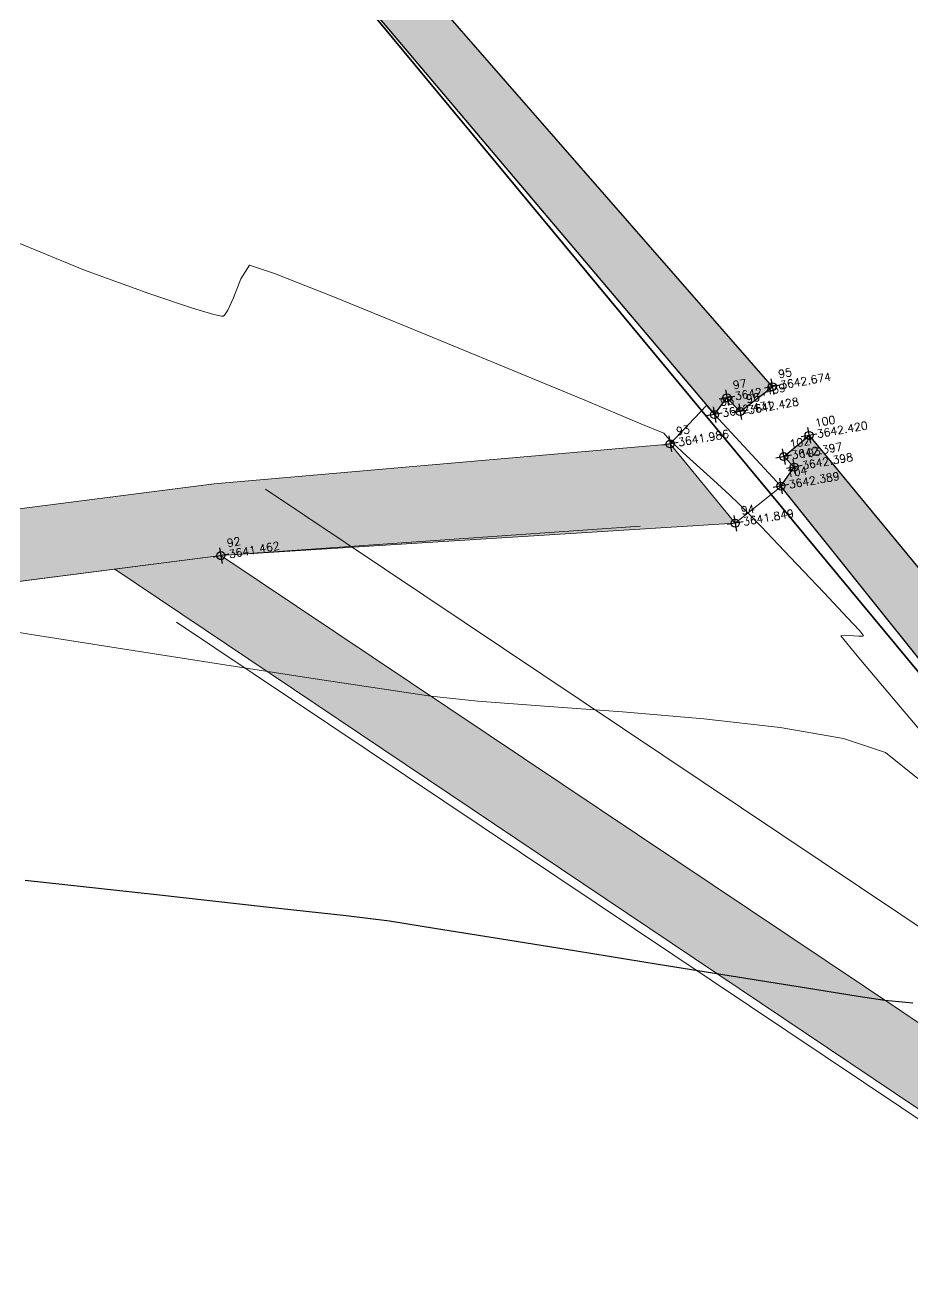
# Model space of a CAD drawing. Header units: millimetres. Extents: x 736950 to 740938, y 8500595 to 8502163.
# Drawn here: x 737742.35 to 737753.44, y 8501241.9 to 8501257.55 of the extents above; entities that cross this region are included whole.
import ezdxf

# ---------------------------------------------------------------- set-up
doc = ezdxf.new("R2010")
doc.units = ezdxf.units.MM
for name, color, linetype, lineweight in [('camino', 22, 'Continuous', 5), ('CAMINO ACTUAL', 1, 'Continuous', 13), ('CONT-MJR', 80, 'Continuous', 30), ('CONT-MNR', 96, 'Continuous', 15), ('COTAS', 40, 'Continuous', 5), ('MURO PIEDRA', 252, 'Continuous', 30), ('PERIMETRO', 7, 'Continuous', 35), ('pista', 251, 'Continuous', 5)]:
    doc.layers.add(name, color=color, linetype=linetype, lineweight=lineweight)
doc.styles.add('5mm', font='arial.ttf', dxfattribs={"height": 3})
doc.styles.add('COTAS', font='arial.ttf')
doc.dimstyles.new('Copy of GenDist', dxfattribs={"dimtxt": 2, "dimasz": 2, "dimexe": 0.18, "dimexo": 0.0625, "dimgap": 1, "dimtad": 2, "dimdec": 3, "dimzin": 1, "dimdsep": 46, "dimtxsty": 'COTAS', "dimcen": 0.09, "dimadec": 3, "dimazin": 0, "dimtfac": 1, "dimtdec": 3, "dimtofl": 0, "dimtmove": 0, "dimatfit": 3, "dimfxl": 1, "dimtolj": 1, "dimtzin": 0, "dimarcsym": 0})
pattern_1 = [(9.94991650582834, (1479841.21072825, -18.49207214638591), (0.4979252195647159, 0.4170677100899267), [0.375, -0.75]), (129.9499165058283, (1479841.21072825, -18.49207214638591), (-0.6101538418184378, 0.222682034283025), [0.3749999999999999, -0.7499999999999998]), (69.94991650582834, (1479841.21072825, -18.49207214638591), (-0.112228622253722, 0.6397497443729518), [-0.75, 0.375])]
pattern_2 = [(59.94991650582833, (1479841.21072825, -18.49207214638591), (0.7173147616177996, 0.06212513786334364), [0.07500000000000001, -0.8250000000000001]), (4.949916505828331, (1479841.21072825, -18.49207214638591), (-0.2666336227691331, 0.7169040729334506), [0.06, -0.66]), (110.4013165058283, (1479841.270504478, -18.48689504899085), (0.4506817424667108, 0.7790288530571421), [0.06374018999999999, -0.7011421119999998]), (56.13411650582835, (1479841.176170796, -18.29508031532168), (1.07978843215245, 0.02137619624183779), [0.1124999999999999, -1.237499999999998]), (106.5855165058283, (1479841.266153166, -18.29329902119935), (0.752289432321798, 1.120964142855684), [0.09561028799999993, -1.051712999999999]), (1.134116505828333, (1479841.176170796, -18.29508031532168), (0.7522885572049924, 1.12096473051034), [0.09000000000000001, -0.9900000000000001]), (30.94991650582834, (1479841.283306076, -18.32704954408109), (0.6574964912282043, -0.293425227292985), [0.07500000000000001, -0.8250000000000001]), (335.9499165058284, (1479841.283306076, -18.32704954408109), (0.1143589702920628, 0.7562849757157031), [0.06, -0.66]), (81.40131650582836, (1479841.338097435, -18.35150168277323), (0.7718558160208798, 0.4628591428967336), [0.06374019000000002, -0.701142112]), (47.44991650582834, (1479841.21072825, -18.49207214638591), (-0.04554285905854174, 0.3299879209740469), [0, -0.652, 0, -0.67, 0, -0.6625000000000001]), (17.44991650582834, (1479841.21072825, -18.49207214638591), (0.1909634295804004, 0.4339344980096552), [0, -0.3819999999999997, 0, -0.6369999999999993, 0, -0.2524999999999997]), (337.4499165058283, (1479840.991082356, -18.53060370869935), (0.5296904964497462, 0.07002209344786473), [0, -0.25, 0, -0.7799999999999999, 0, -1.035]), (327.4499165058284, (1479840.892586439, -18.5478824339807), (0.557117696670718, 0.1993664657265957), [0, -0.325, 0, -0.518, 0, -0.735])]

# ---------------------------------------------------------------- blocks, each defined once
blk = doc.blocks.new('*D150')
at = {"layer": 'COTAS', "color": 0, "lineweight": -2, "transparency": 16777216}
for p, q in [((737683.2540695663, 8501281.362516567), (737683.9830056843, 8501281.815045748)), ((737684.8849491067, 8501280.020916972), (737744.1766791097, 8501184.513521349)), ((737744.6555406898, 8501182.456740092), (737745.3844768079, 8501182.909269273))]:
    blk.add_line(p, q, dxfattribs=at)
at = {"layer": 'COTAS', "color": 0, "transparency": 16777216}
for points in [[(737685.1681475108, 8501280.196728732), (737684.6017507026, 8501279.845105212), (737683.8300785464, 8501281.720107397)], [(737744.4598775138, 8501184.68933311), (737743.8934807056, 8501184.337709589), (737745.23154967, 8501182.814330924)]]:
    blk.add_solid(points, dxfattribs=at)
at = {"layer": 'Defpoints', "color": 0, "transparency": 16777216}
for p in [(737683.200969866, 8501281.32955186), (737745.23154967, 8501182.814330924), (737744.6024409896, 8501182.423775388)]:
    blk.add_point(p, dxfattribs=at)
at = {"layer": 'COTAS', "color": 0, "transparency": 16777216, "insert": (737716.247970053, 8501233.333242854), "char_height": 2, "attachment_point": 5, "rotation": 301.8323302588892, "style": 'COTAS'}
blk.add_mtext('\\A1;116.415', dxfattribs=at)

msp = doc.modelspace()

# ---------------------------------------------------------------- hatches: boundary and pattern name
at = {"layer": 'pista'}
h = msp.add_hatch(dxfattribs=at)
h.set_pattern_fill('HONEY', color=256, scale=3, angle=9.94991650582834, style=0)
h.set_pattern_definition(pattern_1)
h.paths.add_polyline_path([(737744.7999806425, 8501250.923935566), (737743.4751223363, 8501250.754223157), (737756.465848178, 8501242.026572531), (737763.5739612179, 8501242.006896213), (737770.002546867, 8501243.455222024), (737769.8468594846, 8501244.342704736), (737763.4750639071, 8501242.907173423), (737756.7405500773, 8501242.925815564)])
h.paths.add_polyline_path([(737794.2809870465, 8501256.017245878), (737809.7820272583, 8501263.709828075), (737823.391616501, 8501273.483615467), (737837.0791595323, 8501280.557800073), (737851.5530432165, 8501285.77819753), (737870.8510758049, 8501293.050216693, -0.9976846880626209), (737871.0089264096, 8501292.63424804), (737865.2748787645, 8501289.581801567, 0.7845063948290762), (737866.1540430214, 8501286.121818589), (737883.2588851704, 8501291.348365877), (737897.4188924351, 8501296.516943583), (737903.2981396064, 8501301.44146652, -0.5512150924587264), (737904.1219025984, 8501301.177325813), (737906.855912117, 8501297.98174819, 0.5618964424650519), (737910.2738656431, 8501298.536066804), (737914.22079628, 8501308.558674501), (737925.6412323939, 8501300.72656757, 0.340189525830376), (737928.7023693406, 8501300.894137181), (737936.9171069289, 8501306.117412793, -0.358727273887905), (737938.1716059428, 8501305.962964654), (737943.1732157968, 8501301.051021611, 0.3417074120720416), (737946.0555081918, 8501300.709858142), (737955.8779356404, 8501307.072689936), (737971.8320576148, 8501314.464803053), (737988.5677626224, 8501323.411181662), (738023.1375471824, 8501336.282937778), (738044.4246208373, 8501357.728329657), (738061.4456776979, 8501362.208386911), (738078.9085143938, 8501363.070318012), (738112.0997810266, 8501372.051506756), (738118.6561313582, 8501373.365123207), (738128.3493353954, 8501376.976906104), (738155.2251721952, 8501366.826195797), (738176.6167526407, 8501363.543890122), (738193.8053773039, 8501353.328603027), (738204.7313956148, 8501340.877429372), (738207.705198212, 8501335.751671141), (738214.35685511, 8501331.742925933), (738229.9282901662, 8501313.374534177), (738233.5603594936, 8501308.186787868), (738234.53883727, 8501308.358438132), (738230.6417003467, 8501313.924784988), (738214.9478837823, 8501332.43754055), (738208.3676942562, 8501336.403214611), (738205.4657963786, 8501341.405035153), (738194.387784551, 8501354.029418997), (738176.9261677533, 8501364.406946706), (738155.4549153853, 8501367.70147717), (738128.3514754312, 8501377.93815071), (738118.4090486554, 8501374.233504975), (738111.8936108743, 8501372.928085677), (738078.7671659255, 8501363.964436961), (738061.3074614278, 8501363.102660457), (738043.958527311, 8501358.536303693), (738022.6381405202, 8501337.057350922), (737988.196920163, 8501324.233464561), (737971.4304040315, 8501315.270615296), (737955.4419368334, 8501307.862588815), (737945.5806043665, 8501301.47455489, -0.3391433520832071), (737943.8038299843, 8501301.693147572), (737938.8116631231, 8501306.59581691, 0.3560082385246841), (737936.4342009705, 8501306.876887502), (737928.158540546, 8501301.61487459, -0.3502196171718997), (737926.1502499409, 8501301.468794718), (737914.5128481541, 8501309.44969617, 0.4302069892023044), (737913.4330382891, 8501309.014522241), (737909.4507249827, 8501298.90206584, -0.5704007069138802), (737907.5397775185, 8501298.566836312), (737904.9064502402, 8501301.644734057, 0.4931454261128044), (737902.7202336333, 8501302.131411942), (737896.9620044216, 8501297.308254998), (737882.9728831241, 8501292.20205278), (737866.0373022418, 8501287.027224885, -0.7384715771871906), (737865.6977918843, 8501288.787355538), (737871.5108758068, 8501291.881875956, 0.9119586051647783), (737870.5337161538, 8501293.892406015), (737851.2416702455, 8501286.62264278), (737836.7183275839, 8501281.384406622), (737822.9200107896, 8501274.252970394), (737809.3164408724, 8501264.483505804), (737793.8201376351, 8501256.79327439), (737778.9884914039, 8501246.402265295), (737769.846859484, 8501244.34270474), (737770.0025468671, 8501243.455222024), (737779.3594973255, 8501245.563292695)])
h.paths.add_polyline_path([(738260.5182952256, 8501271.251537092), (738234.538837269, 8501308.358438132), (738233.56035949, 8501308.186787868), (738259.6897886079, 8501270.86568047), (738269.3749442189, 8501234.589470252), (738274.5057655985, 8501215.583008338), (738279.7983711922, 8501189.602392923), (738280.7089290785, 8501189.641305126), (738275.382018582, 8501215.790318219), (738270.2441657205, 8501234.822827347)])
h = msp.add_hatch(dxfattribs=at)
h.set_pattern_fill('AR-CONC', color=256, scale=0.1, angle=9.94991650582834, style=0)
h.set_pattern_definition(pattern_2)
h.paths.add_polyline_path([(737772.2640035325, 8501280.865718462), (737771.9702577812, 8501281.246693114), (737764.4177360322, 8501275.290962253), (737764.5114265613, 8501274.75688734)])
h.paths.add_polyline_path([(737744.8808927487, 8501259.884693416), (737750.9641400306, 8501252.686534798), (737751.1211655234, 8501252.896829817), (737751.2855648, 8501252.72363086), (737751.6878458414, 8501253.034820454), (737745.6801080311, 8501259.918293005), (737764.5114265617, 8501274.756887337), (737764.4177360322, 8501275.290962253)])
h = msp.add_hatch(dxfattribs=at)
h.set_pattern_fill('AR-CONC', color=256, scale=0.1, angle=9.94991650582834, style=0)
h.set_pattern_definition(pattern_2)
h.paths.add_polyline_path([(737785.1866512741, 8501265.767497653), (737784.8489239382, 8501266.164835775), (737769.3710178329, 8501254.162204191), (737768.2688753591, 8501253.337869333), (737768.4103712026, 8501252.531284284), (737769.8034238897, 8501253.560873998)])
h.paths.add_polyline_path([(737768.4103712026, 8501252.531284284), (737768.268875358, 8501253.337869339), (737757.8353189402, 8501245.534210116), (737752.1459642698, 8501252.425817575), (737751.8299280244, 8501252.161230931), (737751.961409533, 8501252.030990336), (737751.7949142931, 8501251.793652317), (737757.5984849376, 8501244.540339572)])
h.paths.add_polyline_path([(737760.5979411672, 8501246.75720426), (737757.5984849375, 8501244.540339572), (737756.1604213048, 8501246.337634014), (737756.7405500772, 8501242.925815564), (737761.3647442387, 8501245.20814559)])
h.paths.add_polyline_path([(737763.064587183, 8501247.770395182), (737762.714263883, 8501248.321354808), (737760.5979411674, 8501246.757204263), (737760.9527314795, 8501246.040473944)], flags=17)
h = msp.add_hatch(dxfattribs=at)
h.set_pattern_fill('HONEY', color=256, scale=3, angle=9.94991650582834, style=0)
h.set_pattern_definition(pattern_1)
h.paths.add_polyline_path([(737744.7143981726, 8501251.820326688), (737736.6244589684, 8501250.784017317), (737728.4489451656, 8501249.018760426), (737719.0567165948, 8501249.90042948), (737708.8538475541, 8501251.560906975), (737705.4639837343, 8501250.858625425), (737706.12277987, 8501250.061028818), (737708.8757605923, 8501250.64549977), (737718.942242978, 8501249.007218663), (737728.5031233069, 8501248.109717907), (737736.7768881315, 8501249.896189157), (737744.7999806498, 8501250.923935568), (737751.2236161814, 8501251.328949759), (737750.4132841228, 8501252.31943933)])

# ---------------------------------------------------------------- linework, layer by layer
at = {"linetype": 'Continuous', "extrusion": (-0.172787269436437, 0.9849591664230046, 0)}
for points, elevation in [([(-2195563.686162654, 0), (-2195563.486162654, 0)], 8245913.003062787), ([(-2195563.104162654, 0), (-2195562.904162655, 0)], 8245912.965062788), ([(-2195563.236162655, 0), (-2195563.036162655, 0)], 8245912.766062787), ([(-2195562.913162655, 0), (-2195562.713162655, 0)], 8245912.785062786), ([(-2195564.032162655, 0), (-2195563.832162654, 0)], 8245912.324062787), ([(-2195562.307162654, 0), (-2195562.107162654, 0)], 8245912.520062786), ([(-2195563.675162655, 0), (-2195563.475162655, 0)], 8245912.118062786), ([(-2195563.782162655, 0), (-2195563.582162655, 0)], 8245911.967062787), ([(-2195563.577162655, 0), (-2195563.377162654, 0)], 8245911.762062787), ([(-2195562.934162655, 0), (-2195562.734162654, 0)], 8245911.403062787), ([(-2195556.537162654, 0), (-2195556.337162654, 0)], 8245912.114062788)]:
    msp.add_lwpolyline(points, dxfattribs=dict(at, elevation=elevation))
at = {"linetype": 'Continuous', "extrusion": (0.9849591664230046, 0.172787269436437, 0)}
for points, elevation in [([(8245913.103062786, 0), (8245912.903062789, 0)], 2195563.586162654), ([(8245913.065062786, 0), (8245912.865062789, 0)], 2195563.004162654), ([(8245912.885062788, 0), (8245912.685062788, 0)], 2195562.813162654), ([(8245912.866062786, 0), (8245912.666062786, 0)], 2195563.136162654), ([(8245912.620062789, 0), (8245912.420062789, 0)], 2195562.207162654), ([(8245912.424062786, 0), (8245912.224062788, 0)], 2195563.932162655), ([(8245912.218062787, 0), (8245912.018062787, 0)], 2195563.575162655), ([(8245912.067062789, 0), (8245911.867062788, 0)], 2195563.682162655), ([(8245911.862062788, 0), (8245911.662062788, 0)], 2195563.477162655), ([(8245911.503062787, 0), (8245911.303062787, 0)], 2195562.834162654), ([(8245912.214062788, 0), (8245912.014062788, 0)], 2195556.437162654)]:
    msp.add_lwpolyline(points, dxfattribs=dict(at, elevation=elevation))
at = {"linetype": 'Continuous'}
for centre in [(737751.6878458419, 8501253.034820454), (737751.1211655231, 8501252.896829816), (737750.9641400307, 8501252.686534798), (737751.2855647998, 8501252.72363086), (737752.1459642694, 8501252.425817575), (737750.4130434023, 8501252.320811532), (737751.8299280244, 8501252.161230931), (737751.9614095328, 8501252.030990336), (737751.7949142938, 8501251.793652317), (737751.2236161797, 8501251.32894976), (737744.7999806433, 8501250.923935566)]:
    msp.add_circle(centre, 0.05, dxfattribs=at)
at = {"layer": 'camino'}
for p, q in [((737745.3564975237, 8501251.75477187), (737757.0457744095, 8501243.924974486)), ((737744.7999806433, 8501250.923935566), (737750.0368944848, 8501251.292010494)), ((737736.7768881399, 8501249.896189159), (737744.7999806433, 8501250.923935566)), ((737744.7999806433, 8501250.923935566), (737756.7405500774, 8501242.925815562)), ((737744.2434637629, 8501250.093099264), (737756.4353257454, 8501241.926656635))]:
    msp.add_line(p, q, dxfattribs=at)
at = {"layer": 'CAMINO ACTUAL'}
for points in [[(737744.7999806433, 8501250.923935566), (737756.7405500774, 8501242.925815562), (737763.4750639033, 8501242.907173423), (737778.9884914034, 8501246.402265295), (737793.8201376382, 8501256.793274388), (737809.3164408694, 8501264.4835058), (737822.9200107896, 8501274.252970394), (737836.7183275832, 8501281.38440662), (737851.2416702405, 8501286.62264278), (737870.5337161538, 8501293.892406015, -0.9119586051647784), (737871.5108758068, 8501291.881875956), (737865.6977918843, 8501288.787355538, 0.7384715771871907), (737866.0373022418, 8501287.027224885), (737882.9728831139, 8501292.202052778), (737896.9620044209, 8501297.308254996), (737902.7202336333, 8501302.131411942, -0.4931454261128045), (737904.9064502402, 8501301.644734057), (737907.5397775185, 8501298.566836312, 0.5704007069138803)], [(737743.4751223343, 8501250.754223157), (737756.4658481785, 8501242.02657253), (737763.5739612129, 8501242.00689621), (737779.3594973226, 8501245.563292693), (737794.2809870427, 8501256.017245876), (737809.7820272604, 8501263.709828077), (737823.3916164968, 8501273.483615467), (737837.0791595408, 8501280.557800079), (737851.5530432449, 8501285.77819753), (737870.8510758049, 8501293.050216693, -0.8808834008382581), (737871.0575678862, 8501292.660141705), (737865.2748787645, 8501289.581801567, 0.7845063945546641), (737866.1540430175, 8501286.121818589), (737883.2588851263, 8501291.348365862), (737897.4188924354, 8501296.516943585), (737903.2981396064, 8501301.44146652, -0.5512150924587267), (737904.1219025984, 8501301.177325813), (737906.855912117, 8501297.98174819, 0.5691577054920378)]]:
    msp.add_lwpolyline(points, format="xyb", dxfattribs=at)
for points in [[(737705.4639837348, 8501250.858625425), (737708.853847554, 8501251.560906975), (737719.0567165663, 8501249.900429478), (737728.4489451618, 8501249.018760426), (737736.6244589477, 8501250.784017311), (737744.714398152, 8501251.820326686), (737750.3971826753, 8501252.318029152)], [(737706.1227798712, 8501250.061028818), (737708.8757605895, 8501250.64549977), (737718.9422429946, 8501249.007218665), (737728.5031233092, 8501248.109717907), (737736.7768881399, 8501249.896189159), (737744.7999806433, 8501250.923935566), (737751.2236161797, 8501251.32894976)]]:
    msp.add_lwpolyline(points, dxfattribs=at)
at = {"layer": 'CONT-MJR', "extrusion": (-0.1101766247741989, -0.993912023950493, 0), "elevation": -8530773.445935648}
msp.add_lwpolyline([(-203387.6912957845, 3640.00000000001), (-203386.0408780634, 3640.00000000001)], dxfattribs=at)
at = {"layer": 'CONT-MJR', "extrusion": (0.1090359681731649, 0.9940378049372874, 0), "elevation": 8531001.228577176}
msp.add_lwpolyline([(193596.2435577124, 3640.00000000001), (193594.8659095754, 3640.00000000001)], dxfattribs=at)
at = {"layer": 'CONT-MJR', "extrusion": (0.1108960613638099, 0.9938320097350427, 0), "elevation": 8530623.987952318}
msp.add_lwpolyline([(209559.8011645712, 3640.000000000006), (209558.7926709976, 3640.000000000006)], dxfattribs=at)
at = {"layer": 'CONT-MJR', "elevation": 3640}
for points in [[(737746.3651616826, 8501246.426971985), (737746.9040482956, 8501246.36026023)], [(737751.2519123292, 8501245.662972521), (737752.114650349, 8501245.523847006)], [(737752.7592342114, 8501245.420712648), (737753.0931456757, 8501245.368946794)]]:
    msp.add_lwpolyline(points, dxfattribs=at)
at = {"layer": 'CONT-MJR', "extrusion": (-0.1544193978714052, -0.9880053894392645, 0), "elevation": -8513199.653592674}
msp.add_lwpolyline([(-583859.4268660127, 3640), (-583858.854262662, 3640)], dxfattribs=at)
at = {"layer": 'CONT-MJR', "extrusion": (-0.1576209915402401, -0.9874996825446942, 0), "elevation": -8511262.482369026}
msp.add_lwpolyline([(-611449.4744857105, 3640.00000000001), (-611448.6540578591, 3640.00000000001)], dxfattribs=at)
at = {"layer": 'CONT-MJR', "extrusion": (0.1588912820245275, 0.9872960855268303, 0), "elevation": 8510468.808626106}
msp.add_lwpolyline([(622397.9094870237, 3640.000000000013), (622396.9350163852, 3640.000000000013)], dxfattribs=at)
at = {"layer": 'CONT-MJR', "extrusion": (-0.1594387830743507, -0.9872078172562099, 0), "elevation": -8510122.33682918}
msp.add_lwpolyline([(-627116.4959691965, 3640.000000000013), (-627115.4612411538, 3640.000000000013)], dxfattribs=at)
at = {"layer": 'CONT-MJR', "extrusion": (-0.159548005433876, -0.9871901711231084, 0), "elevation": -8510052.901538387}
msp.add_lwpolyline([(-628057.005808161, 3640.00000000001), (-628056.0046090347, 3640.00000000001)], dxfattribs=at)
at = {"layer": 'CONT-MJR', "extrusion": (-0.1579919064166193, -0.9874404070660884, 0), "elevation": -8511032.203692755}
msp.add_lwpolyline([(-614641.7388241325, 3640), (-614641.0860415864, 3640)], dxfattribs=at)
at = {"layer": 'CONT-MJR', "extrusion": (-0.09427668357953756, -0.995546034562563, 0), "elevation": -8532934.030820658}
msp.add_lwpolyline([(-67002.05331276346, 3640.000000000003), (-67001.70062205533, 3640.000000000003)], dxfattribs=at)
at = {"layer": 'CONT-MNR', "extrusion": (0.3792606340463771, 0.925289885096957, 0), "elevation": 8145921.704992046}
msp.add_lwpolyline([(2541565.840082597, 3642.000000000007), (2541564.945315299, 3642.000000000007)], dxfattribs=at)
at = {"layer": 'CONT-MNR', "extrusion": (0.3426062646802744, 0.9394790830038898, 0), "elevation": 8239506.179539299}
msp.add_lwpolyline([(2219488.840352588, 3642), (2219487.969701089, 3642)], dxfattribs=at)
at = {"layer": 'CONT-MNR', "extrusion": (0.8557051165642217, -0.5174637702156661, 0), "elevation": -3767798.929084463}
msp.add_lwpolyline([(7656323.206041384, 3642.00000000001), (7656323.408598087, 3642.00000000001)], dxfattribs=at)
at = {"layer": 'CONT-MNR', "extrusion": (0.3191483763955172, 0.947704760906109, 0), "elevation": 8292129.583039483}
msp.add_lwpolyline([(2013996.992336022, 3642.000000000006), (2013996.661028664, 3642.000000000006)], dxfattribs=at)
at = {"layer": 'CONT-MNR'}
for points, elevation in [([(737745.4691824152, 8501254.44833019), (737746.2181741176, 8501254.152951663)], 3642), ([(737744.8863668558, 8501253.990079144), (737744.9550288435, 8501254.143903628)], 3642), ([(737744.4434892014, 8501254.016484953), (737744.7117141422, 8501253.937050201)], 3642), ([(737744.8453681294, 8501253.92781592), (737744.8863668558, 8501253.990079144)], 3642), ([(737744.8078612429, 8501253.915079305), (737744.8269848078, 8501253.914560761)], 3642), ([(737744.8269848078, 8501253.914560761), (737744.8453681294, 8501253.92781592)], 3642), ([(737750.3311384053, 8501252.45228844), (737750.3834772921, 8501252.396155525)], 3642), ([(737750.9538620721, 8501251.866071714), (737751.1562950438, 8501251.681175455)], 3642), ([(737751.2703765763, 8501251.570588559), (737751.3833680702, 8501251.458894374)], 3642), ([(737751.3833680702, 8501251.458894374), (737751.5489808986, 8501251.286215706)], 3642), ([(737752.3345155534, 8501250.460599214), (737752.6274379038, 8501250.148438705)], 3642), ([(737752.6274379038, 8501250.148438705), (737752.775093308, 8501249.98732774)], 3642), ([(737752.6456752591, 8501249.925361514), (737752.5440623336, 8501249.922804072)], 3642), ([(737752.7651375482, 8501249.917290539), (737752.6456752591, 8501249.925361514)], 3642), ([(737752.81889286, 8501249.917918496), (737752.7651375482, 8501249.917290539)], 3642), ([(737752.775093308, 8501249.98732774), (737752.8230796421, 8501249.93138274)], 3642), ([(737752.8287081141, 8501249.922188113), (737752.81889286, 8501249.917918496)], 3642), ([(737752.8230796421, 8501249.93138274), (737752.8287081141, 8501249.922188113)], 3642), ([(737743.5718518025, 8501249.757951373), (737744.7925414401, 8501249.567219)], 3641), ([(737752.7465322397, 8501249.67459538), (737753.2870678535, 8501249.032204393)], 3642), ([(737745.9209268397, 8501249.393413266), (737746.836978304, 8501249.254520925)], 3641), ([(737747.4206661346, 8501249.168528743), (737748.00848111, 8501249.108121673)], 3641), ([(737748.841042332, 8501249.04503766), (737749.8162966402, 8501248.972894443)], 3641), ([(737751.7866718716, 8501248.775901336), (737752.5776864735, 8501248.638286924)], 3641)]:
    msp.add_lwpolyline(points, dxfattribs=dict(at, elevation=elevation))
at = {"layer": 'CONT-MNR', "extrusion": (0.9276333137698726, -0.3734922156944178, 0), "elevation": -2490795.449037508}
msp.add_lwpolyline([(8161588.550580294, 3642.000000000013), (8161588.805890186, 3642.000000000013)], dxfattribs=at)
at = {"layer": 'CONT-MNR', "extrusion": (-0.3150515129009788, -0.9490745725277886, 0), "elevation": -8300751.524701176}
msp.add_lwpolyline([(-1978159.006623461, 3642.000000000013), (-1978158.447109843, 3642.000000000013)], dxfattribs=at)
at = {"layer": 'CONT-MNR', "extrusion": (-0.3768542603681297, -0.926272565955826, 0), "elevation": -8152501.303486558}
msp.add_lwpolyline([(-2520379.763479744, 3642.000000000003), (-2520378.675157134, 3642.000000000003)], dxfattribs=at)
at = {"layer": 'CONT-MNR', "extrusion": (-0.2227709913003255, -0.974870804483892, 0), "elevation": -8451972.385489123}
msp.add_lwpolyline([(-1174626.986239965, 3642.000000000011), (-1174626.887614487, 3642.000000000011)], dxfattribs=at)
at = {"layer": 'CONT-MNR', "extrusion": (0.3812399335697852, 0.9244761289788427, 0), "elevation": 8140464.855152039}
msp.add_lwpolyline([(2558987.712274376, 3642), (2558986.531869007, 3642)], dxfattribs=at)
at = {"layer": 'CONT-MNR', "extrusion": (-0.3838021056197012, -0.923415369008922, 0), "elevation": -8133337.304083895}
msp.add_lwpolyline([(-2581550.779328159, 3642.000000000007), (-2581549.698004025, 3642.000000000007)], dxfattribs=at)
at = {"layer": 'CONT-MNR', "extrusion": (-0.3857205522715528, -0.9226156597171591, 0), "elevation": -8127954.10587115}
msp.add_lwpolyline([(-2598448.883106967, 3642.00000000001), (-2598448.09204344, 3642.00000000001)], dxfattribs=at)
at = {"layer": 'CONT-MNR', "extrusion": (0.3887451016794786, 0.9213453456333364, 0), "elevation": 8119386.206462419}
msp.add_lwpolyline([(2625097.724752291, 3642.000000000013), (2625097.415133967, 3642.000000000013)], dxfattribs=at)
at = {"layer": 'CONT-MNR', "extrusion": (0.7454622928711151, 0.6665478001669046, 0), "elevation": 6216456.175754617}
msp.add_lwpolyline([(5845617.20833508, 3642), (5845617.131145275, 3642)], dxfattribs=at)
at = {"layer": 'CONT-MNR', "extrusion": (0.6737293632053274, 0.7389781763725802, 0), "elevation": 6779284.080800185}
msp.add_lwpolyline([(5182361.853520676, 3642.000000000013), (5182361.606839615, 3642.000000000013)], dxfattribs=at)
at = {"layer": 'CONT-MNR', "extrusion": (0.6730421352841137, 0.739604140153502, 0), "elevation": 6784098.553929549}
msp.add_lwpolyline([(5176057.503815716, 3642.000000000013), (5176057.048650383, 3642.000000000013)], dxfattribs=at)
at = {"layer": 'CONT-MNR', "extrusion": (0.6960237963030346, 0.718018714923164, 0), "elevation": 6617550.16788742}
msp.add_lwpolyline([(5387354.331283254, 3642), (5387354.172399464, 3642)], dxfattribs=at)
at = {"layer": 'CONT-MNR', "extrusion": (0.7233606076707332, 0.6904704419960552, 0), "elevation": 6403523.141893745}
msp.add_lwpolyline([(5640074.658250486, 3642.00000000001), (5640074.134109972, 3642.00000000001)], dxfattribs=at)
at = {"layer": 'CONT-MNR', "extrusion": (0.725420434457733, 0.6883060316974958, 0), "elevation": 6386642.588028037}
msp.add_lwpolyline([(5659182.036285064, 3642.000000000013), (5659181.420815927, 3642.000000000013)], dxfattribs=at)
at = {"layer": 'CONT-MNR', "extrusion": (-0.1611125789729609, -0.986936034855695, 0), "elevation": -8509049.491905084}
msp.add_lwpolyline([(-641554.8244353696, 3641.000000000013), (-641553.7653910306, 3641.000000000013)], dxfattribs=at)
at = {"layer": 'CONT-MNR', "extrusion": (-0.1570201714087303, -0.9875953957824901, 0), "elevation": -8511635.74145766}
msp.add_lwpolyline([(-606276.7473012828, 3641.000000000013), (-606275.5393529843, 3641.000000000013)], dxfattribs=at)
at = {"layer": 'CONT-MNR', "extrusion": (0.7748896901156934, 0.6320964864262456, 0), "elevation": 5945287.04668638}
msp.add_lwpolyline([(6121200.127323893, 3642.000000000013), (6121199.807009017, 3642.000000000013)], dxfattribs=at)
at = {"layer": 'CONT-MNR', "extrusion": (-0.1522351395736139, -0.9883443035091578, 0), "elevation": -8514472.263932854}
msp.add_lwpolyline([(-565043.0512638318, 3641.000000000006), (-565041.9095712096, 3641.000000000006)], dxfattribs=at)
at = {"layer": 'CONT-MNR', "extrusion": (-0.1457523619788891, -0.9893211050905439, 0), "elevation": -8517993.65116485}
msp.add_lwpolyline([(-509208.642581266, 3641.000000000013), (-509208.0525930125, 3641.000000000013)], dxfattribs=at)
at = {"layer": 'CONT-MNR', "extrusion": (-0.07555444126888614, -0.9971416782005186, 0), "elevation": -8532689.941051135}
msp.add_lwpolyline([(93332.16081419517, 3641.000000000003), (93332.99576196633, 3641.000000000003)], dxfattribs=at)
at = {"layer": 'CONT-MNR', "extrusion": (-0.08589573760829441, -0.9963041314080391, 0), "elevation": -8533199.038464274}
msp.add_lwpolyline([(4802.13880334096, 3641.000000000013), (4803.158466113615, 3641.000000000013)], dxfattribs=at)
at = {"layer": 'CONT-MNR', "extrusion": (0.7625056570887352, 0.646981547578968, 0), "elevation": 6062692.310134858}
msp.add_lwpolyline([(6004937.715977362, 3642.00000000001), (6004936.528690701, 3642.00000000001)], dxfattribs=at)
at = {"layer": 'CONT-MNR', "extrusion": (-0.1138803811389911, -0.9934944684252842, 0), "elevation": -8529959.088217359}
msp.add_lwpolyline([(-235174.0923587158, 3641), (-235173.131627651, 3641)], dxfattribs=at)
at = {"layer": 'CONT-MNR', "extrusion": (-0.3114024292997212, -0.9502781314048179, 0), "elevation": -8308288.615512757}
msp.add_lwpolyline([(-1946239.337080505, 3641.000000000003), (-1946238.784089727, 3641.000000000003)], dxfattribs=at)
at = {"layer": 'CONT-MNR', "extrusion": (0.6336020804143497, 0.7736591004406321, 0), "elevation": 7044510.141901004}
msp.add_lwpolyline([(4815639.312075589, 3641.000000000013), (4815638.794577011, 3641.000000000013)], dxfattribs=at)
at = {"layer": 'MURO PIEDRA'}
msp.add_lwpolyline([(737772.2640035324, 8501280.865718462), (737771.9702577821, 8501281.246693112), (737744.8808927482, 8501259.884693416), (737750.9641400307, 8501252.686534798), (737751.1211655231, 8501252.896829816), (737751.2855647998, 8501252.72363086), (737751.6878458419, 8501253.034820454), (737745.6801080306, 8501259.918293007)], close=True, dxfattribs=at)
msp.add_lwpolyline([(737785.1866512735, 8501265.767497653), (737769.8034238803, 8501253.560874002), (737757.5984849377, 8501244.540339572), (737751.7949142938, 8501251.793652317), (737751.9614095328, 8501252.030990336), (737751.8299280244, 8501252.161230931), (737752.1459642694, 8501252.425817575), (737757.8353189415, 8501245.534210114), (737769.3710179197, 8501254.162204266), (737784.8489239374, 8501266.164835773)], dxfattribs=at)
at = {"layer": 'PERIMETRO', "ltscale": 0.3}
msp.add_line((737744.8808927481, 8501259.884693414), (737758.0529106035, 8501243.99205432), dxfattribs=at)
at = {"layer": 'pista'}
msp.add_lwpolyline([(737750.8672428159, 8501252.801190916), (737750.4132841222, 8501252.31943933), (737751.2236161797, 8501251.32894976), (737751.7986176261, 8501251.789023886), (737750.9641400307, 8501252.686534798)], close=True, dxfattribs=at)

# ---------------------------------------------------------------- texts
at = {"color": 2, "char_height": 0.1, "attachment_point": 1, "rotation": 9.94991650582834, "style": '5mm'}
for s, insert, width in [('\\Ftxt.shx;\\W1.0000000000;\\T1.0000000000;\\o\\l95', (737751.7535121774, 8501253.239241421), 0.3), ('\\Ftxt.shx;\\W1.0000000000;\\T1.0000000000;\\o\\l97', (737751.1868318585, 8501253.101250784), 0.3), ('\\Ftxt.shx;\\W1.0000000000;\\T1.0000000000;\\o\\l98', (737751.0298063662, 8501252.890955765), 0.3), ('\\Ftxt.shx;\\W1.0000000000;\\T1.0000000000;\\o\\l96', (737751.3512311353, 8501252.928051827), 0.3), ('\\Ftxt.shx;\\W1.0000000000;\\T1.0000000000;\\o\\l100', (737752.2116306049, 8501252.630238544), 0.3333333333333334), ('\\Ftxt.shx;\\W1.0000000000;\\T1.0000000000;\\o\\l93', (737750.4787097378, 8501252.525232501), 0.3), ('\\Ftxt.shx;\\W1.0000000000;\\T1.0000000000;\\o\\l102', (737751.89559436, 8501252.3656519), 0.35), ('\\Ftxt.shx;\\W1.0000000000;\\T1.0000000000;\\o\\l103', (737752.0270758683, 8501252.235411305), 0.35), ('\\Ftxt.shx;\\W1.0000000000;\\T1.0000000000;\\o\\l104', (737751.8605806293, 8501251.998073285), 0.35), ('\\Ftxt.shx;\\W1.0000000000;\\T1.0000000000;\\o\\l94', (737751.2892825152, 8501251.53337073), 0.3), ('\\Ftxt.shx;\\W1.0000000000;\\T1.0000000000;\\o\\l92', (737744.8656469788, 8501251.128356535), 0.3)]:
    msp.add_mtext(s, dxfattribs=dict(at, insert=insert, width=width))
at = {"color": 1, "char_height": 0.1, "attachment_point": 1, "rotation": 9.94991650582834, "style": '5mm'}
for s, insert, width in [('\\Ftxt.shx;\\W1.0000000000;\\T1.0000000000;\\o\\l3642.674', (737751.7777023952, 8501253.101347137), 0.8333333333333334), ('\\Ftxt.shx;\\W1.0000000000;\\T1.0000000000;\\o\\l3642.439', (737751.2110220763, 8501252.9633565), 0.8333333333333334), ('\\Ftxt.shx;\\W1.0000000000;\\T1.0000000000;\\o\\l3642.428', (737751.375421353, 8501252.790157543), 0.8333333333333334), ('\\Ftxt.shx;\\W1.0000000000;\\T1.0000000000;\\o\\l3642.431', (737751.053996584, 8501252.75306148), 0.7999999999999999), ('\\Ftxt.shx;\\W1.0000000000;\\T1.0000000000;\\o\\l3642.420', (737752.2358208227, 8501252.49234426), 0.8166666666666668), ('\\Ftxt.shx;\\W1.0000000000;\\T1.0000000000;\\o\\l3641.986', (737750.5028999556, 8501252.387338217), 0.8), ('\\Ftxt.shx;\\W1.0000000000;\\T1.0000000000;\\o\\l3642.397', (737751.9197845778, 8501252.227757616), 0.8333333333333334), ('\\Ftxt.shx;\\W1.0000000000;\\T1.0000000000;\\o\\l3642.398', (737752.051266086, 8501252.097517021), 0.8333333333333334), ('\\Ftxt.shx;\\W1.0000000000;\\T1.0000000000;\\o\\l3642.389', (737751.8847708472, 8501251.860179001), 0.8333333333333334), ('\\Ftxt.shx;\\W1.0000000000;\\T1.0000000000;\\o\\l3641.849', (737751.313472733, 8501251.395476446), 0.8), ('\\Ftxt.shx;\\W1.0000000000;\\T1.0000000000;\\o\\l3641.462', (737744.8898371967, 8501250.990462251), 0.8)]:
    msp.add_mtext(s, dxfattribs=dict(at, insert=insert, width=width))

# ---------------------------------------------------------------- dimensions: what is measured, and where the dimension line sits
at = {"layer": 'COTAS'}
dim = msp.add_aligned_dim(p1=(737683.2009698659, 8501281.32955186), p2=(737744.6024409891, 8501182.423775388), distance=0.7404804922133937, dimstyle='Copy of GenDist', dxfattribs=at)
dim.commit()
dim.dimension.update_dxf_attribs({"geometry": '*D150', "text_midpoint": (737716.247970053, 8501233.333242854)})

doc.saveas('drawing.dxf')
